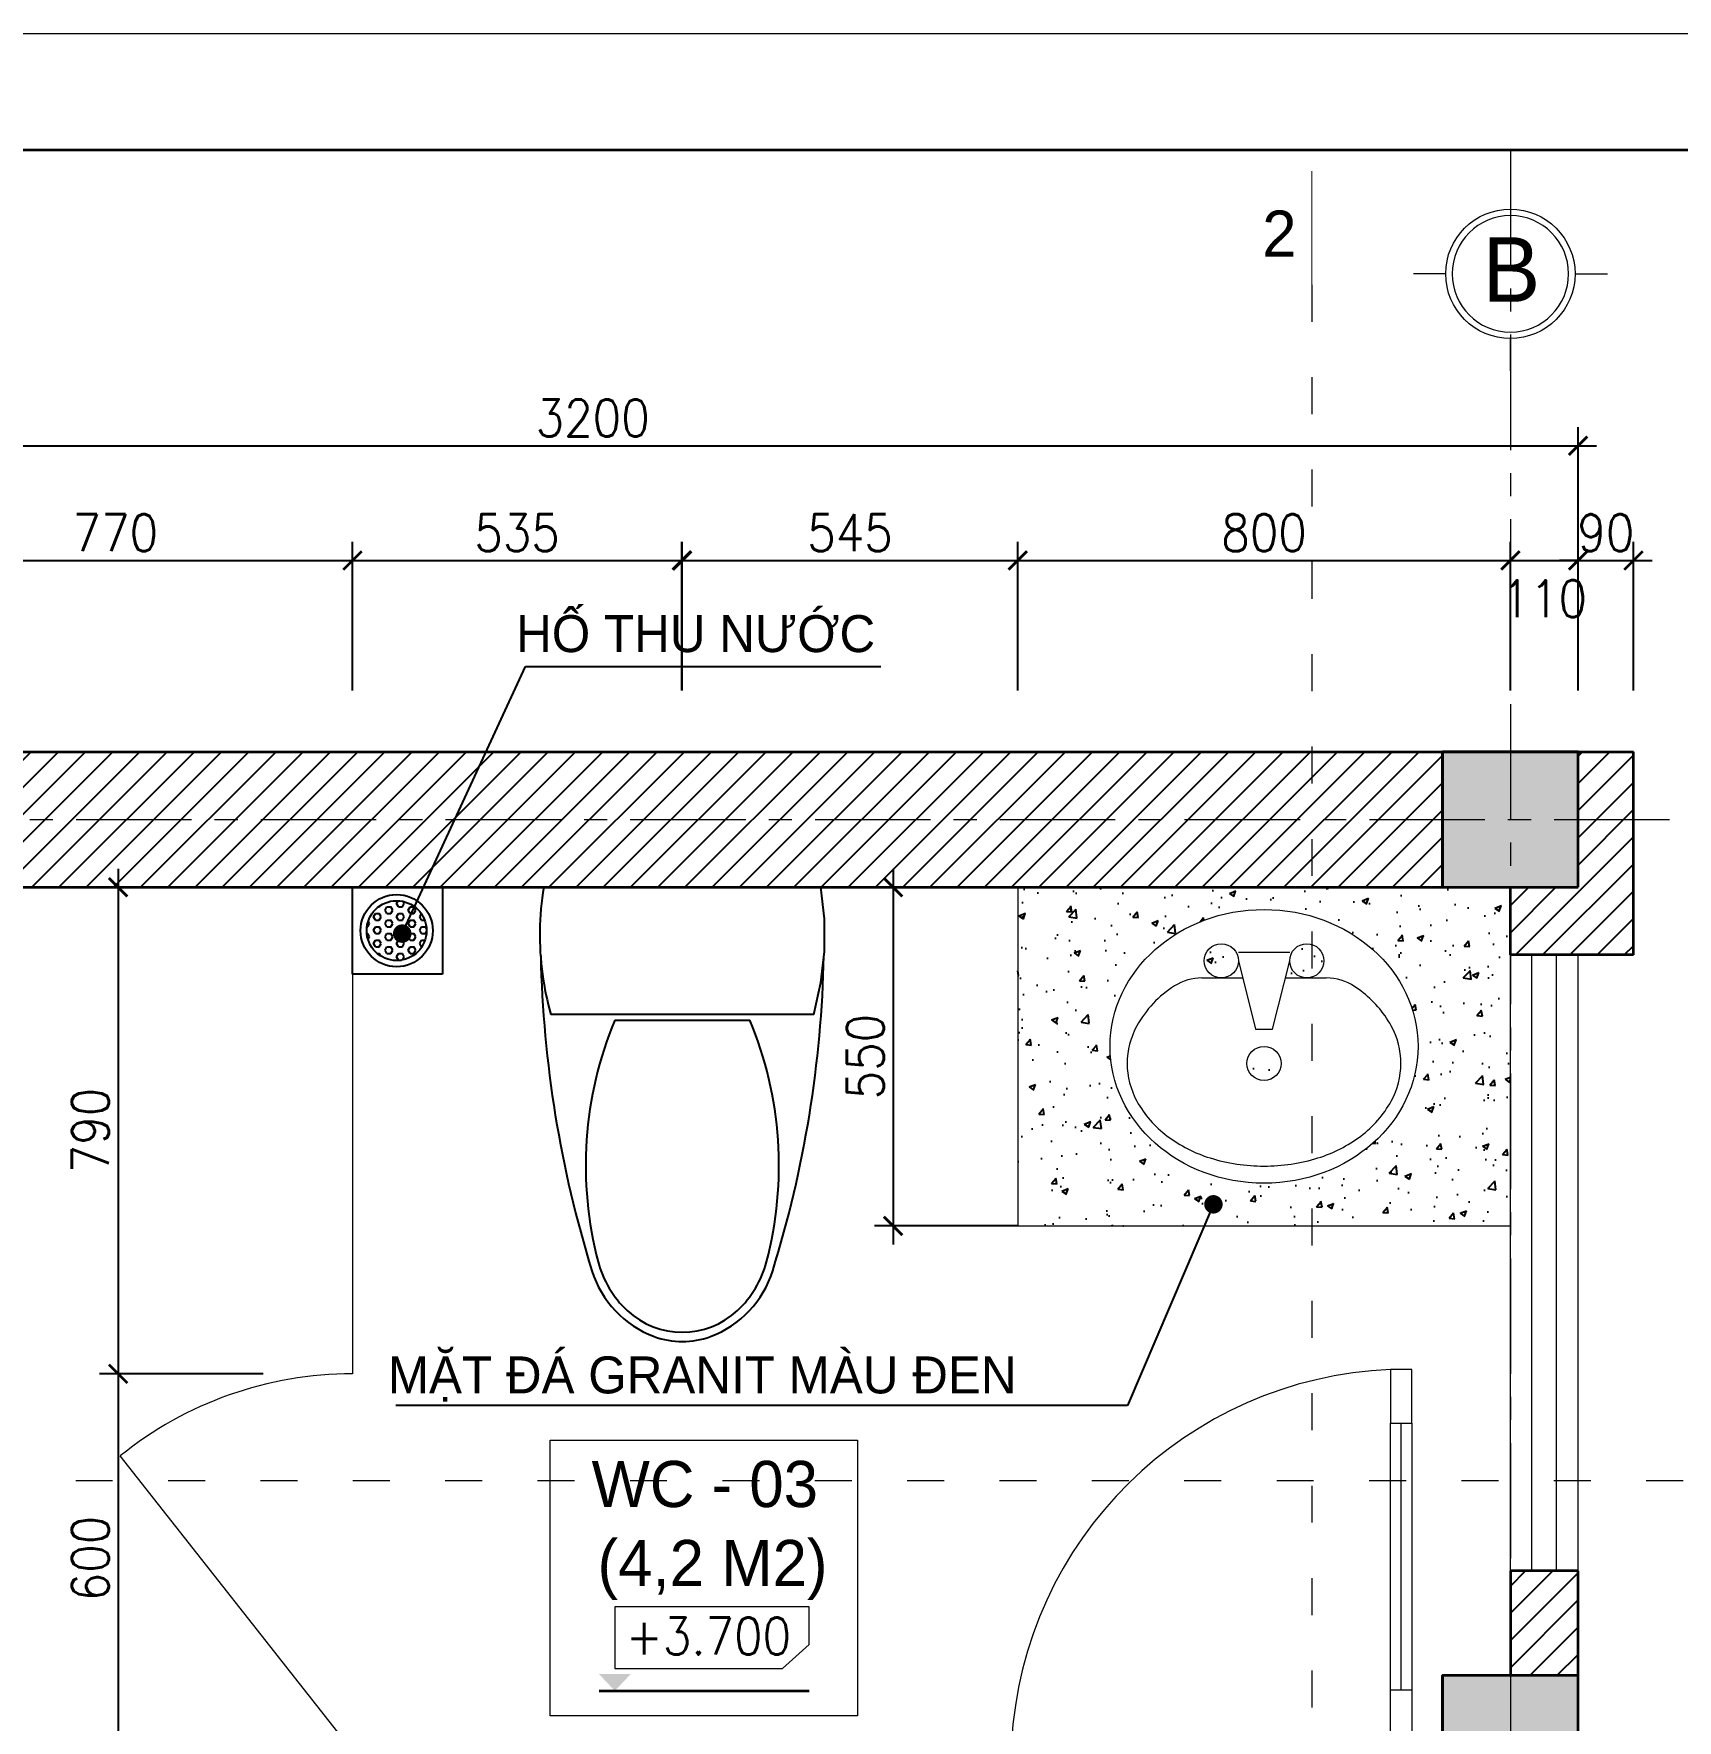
# Model space of a CAD drawing. Header units: millimetres. Extents: x -529782 to -142003, y -492574 to -273331.
# Drawn here: x -244097 to -241429, y -447062 to -444323 of the extents above; entities that cross this region are included whole.
import ezdxf
from ezdxf.enums import TextEntityAlignment as Align

# ---------------------------------------------------------------- set-up
doc = ezdxf.new("R2010")
doc.units = ezdxf.units.MM
doc.header["$LTSCALE"] = 500
doc.header["$MEASUREMENT"] = 0
doc.header["$PDMODE"] = 3
doc.linetypes.add('ACAD_ISO03W100', pattern=[30, 12, -18])
doc.linetypes.add('CENTER', pattern=[2, 1.25, -0.25, 0.25, -0.25])
doc.layers.get('0').update_dxf_attribs({"linetype": 'CONTINUOUS', "lineweight": 13})
doc.layers.get('Defpoints').update_dxf_attribs({"color": 255, "linetype": 'CONTINUOUS', "lineweight": 13})
for name, color, linetype, lineweight in [('1.cat 30', 30, 'CONTINUOUS', 35), ('1.cot', 2, 'CONTINUOUS', 35), ('2.thay 145', 145, 'CONTINUOUS', 18), ('3.manh 08', 8, 'CONTINUOUS', 9), ('5.noi that 15', 15, 'CONTINUOUS', 9), ('7.tim 67', 67, 'CENTER', 9), ('9.text \xad white', 7, 'CONTINUOUS', 15), ('CA.dim 08', 251, 'CONTINUOUS', 13), ('CA.thay 145', 145, 'CONTINUOUS', 18), ('noithat', 15, 'CONTINUOUS', 9)]:
    doc.layers.add(name, color=color, linetype=linetype, lineweight=lineweight)
for name, color, linetype in [('Furniture', 155, 'CONTINUOUS'), ('HACH', 250, 'CONTINUOUS'), ('Interior', 15, 'CONTINUOUS')]:
    doc.layers.add(name, color=color, linetype=linetype)
doc.styles.add('CA.JSC1', font='')
doc.styles.get("Standard").update_dxf_attribs({"font": 'txt.shx', "width": 0.9})
doc.styles.add('VnAvantH', font='')
doc.styles.get('CA.JSC1').set_extended_font_data('.VnAvantH')
doc.styles.get('VnAvantH').set_extended_font_data('.VnAvantH')
doc.dimstyles.new('CA 30', dxfattribs={"dimscale": 0, "dimtxt": 60, "dimasz": 30, "dimexe": 30, "dimexo": 0, "dimgap": 15, "dimtad": 1, "dimdec": 0, "dimzin": 0, "dimdsep": 46, "dimtxsty": 'Standard', "dimblk": 'ARCHTICK', "dimcen": 0.09, "dimdle": 30, "dimclrd": 256, "dimclre": 256, "dimclrt": 7, "dimadec": 0, "dimazin": 0, "dimtfac": 1, "dimtdec": 0, "dimtix": 1, "dimtmove": 2, "dimatfit": 3, "dimldrblk": 'DOT', "dimfxl": 1, "dimtolj": 1, "dimtzin": 0, "dimarcsym": 0})
pattern_1 = [(45, (-73966.3286191558, -65519.82577009278), (-22.09708691207961, 22.09708691207961), [])]

# ---------------------------------------------------------------- blocks, each defined once
blk = doc.blocks.new('A$C748E2B85')
at = {"layer": 'Interior', "linetype": 'Continuous'}
for p, q in [((454.9078383371234, 729.4450964294374), (4.907838337123394, 729.4450964294374)), ((443.4428701847792, 523.0756696760654), (16.37280648946762, 523.0756696760654)), ((120.2002038061619, 513.6350480206311), (339.6154957935214, 513.6350480206311))]:
    blk.add_line(p, q, dxfattribs=at)
at = {"layer": 'Interior'}
for p, q in [((460.623056165874, 678.309802159667), (454.9078383371234, 729.4450964294374)), ((460.623056165874, 625.2653613947332), (460.623056165874, 678.309802159667)), ((455.0607122182846, 574.9670556634665), (460.623056165874, 625.2653613947332)), ((443.4428701847792, 523.0756696760654), (455.0607122182846, 574.9670556634665))]:
    blk.add_line(p, q, dxfattribs=at)
at = {"layer": 'Interior', "linetype": 'Continuous'}
for start, end in [(170.5376780025137, 187.7399460608841), (187.7399460608841, 195.8219819027273)]:
    blk.add_arc((470.6721695438027, 651.8177002482116), 472.1889783439482, start, end, dxfattribs=at)
at = {"layer": 'Interior'}
for centre, radius, start, end in [((1857.315027289093, 657.5956825204194), 1857.737852278393, 181.2223681000156, 197.2477400344126), ((-1397.499350614846, 657.5956825204194), 1857.737852278393, 342.7522599655873, 358.7776318999843), ((686.6743587851524, 277.5299879200757), 613.7088623028949, 157.3737438994382, 194.7785650620011), ((-226.8586591854692, 277.5299879200757), 613.7088623028949, 345.2214349379988, 22.62625610056185), ((253.6172482296824, 163.284667480737), 165.8356054027062, 194.7785650620011, 226.85426446044), ((206.1984513700008, 163.284667480737), 165.8356054027062, 313.14573553956, 345.2214349379988), ((242.327092282474, 156.1984405256808), 166.7070351506958, 197.2477400344126, 249.5476091976655), ((217.4885843843222, 156.1984405256808), 166.7070351506958, 290.4523908023345, 342.7522599655873), ((229.9078498035669, 137.9887551479042), 131.1654632825287, 226.85426446044, 313.14573553956), ((229.9078383371234, 122.8973074816167), 131.1654632825287, 249.5476091976655, 290.4523908023345)]:
    blk.add_arc(centre, radius, start, end, dxfattribs=at)
blk = doc.blocks.new('A$C2BDB356E')
at = {"layer": 'noithat', "color": 135, "linetype": 'Continuous'}
for p, q in [((0.0007344302721321583, 599.9999563574092), (0.0007344302721321583, 699.9999563574092)), ((0.0007344302721321583, 699.9999563574092), (40.00073443027213, 699.9999563574092)), ((40.00073443027213, 699.9999563574092), (40.00073443027213, 599.9999563574092)), ((40.00073443027213, 599.9999563574092), (0.0007344302721321583, 599.9999563574092)), ((0.0007344302721321583, 99.99995635740925), (0.0007344302721321583, -4.364259075373411e-05)), ((40.00073443027213, 99.99995635740925), (0.0007344302721321583, 99.99995635740925)), ((40.00073443027213, -4.364259075373411e-05), (40.00073443027213, 99.99995635740925)), ((0.0007344302721321583, -4.364259075373411e-05), (40.00073443027213, -4.364259075373411e-05))]:
    blk.add_line(p, q, dxfattribs=at)
at = {"layer": 'noithat', "color": 8, "linetype": 'Continuous'}
for p, q in [((0.0007344302721321583, 99.99995635740925), (0.0007344302721321583, 599.9999563574092)), ((20.00073443027213, 599.9999563574092), (20.00073443027213, 99.99995635740925)), ((40.00073443027213, 599.9999563574092), (40.00073443027213, 99.99995635740925))]:
    blk.add_line(p, q, dxfattribs=at)
at = {"layer": 'noithat', "color": 1, "linetype": 'Continuous'}
blk.add_arc((10.18820847296689, 740.3098040898665), 740.9098847954065, 272.306074052381, 356.8812333185894, dxfattribs=at)
blk = doc.blocks.new('A$C4F894D79')
at = {"layer": 'noithat'}
for p, q in [((242.2402637004852, 435.7401064969599), (339.1364504694939, 435.7401064969599)), ((242.2402637004852, 419.5907420367002), (274.5389926210046, 290.3958263471723)), ((306.8377215415239, 290.3958263471723), (339.1364504694939, 419.5907420367002)), ((173.4940664246678, 387.2920131161809), (250.3149459287524, 387.2920131161809)), ((331.0617682337761, 387.2920131161809), (408.1046692058444, 387.2920131161809)), ((274.5389926210046, 290.3958263471723), (306.8377215415239, 290.3958263471723))]:
    blk.add_line(p, q, dxfattribs=at)
for centre in [(209.9415347799659, 419.5907420367002), (371.4351793900132, 419.5907420367002), (290.6883570849895, 225.7983685024083)]:
    blk.add_circle(centre, 32.29872892255662, dxfattribs=at)
for centre, radius, start, end in [((173.4940664246678, 290.3958263471723), 96.89618676766986, 90, 122.2598079683541), ((408.1046692058444, 290.3958263471723), 96.89618676766986, 56.09549007639636, 90), ((232.9384881556034, 196.217803709209), 208.265595459182, 122.2598079683541, 151.0887989992334), ((313.5024673640728, 149.6368352472782), 266.4918060370317, 53.13010218340126, 56.09549007639636), ((348.4382260069251, 196.217803709209), 208.265595459182, 28.91120100076662, 53.13010218340126), ((179.3781519606709, 225.7983685024083), 147.0796262590559, 151.0887989992334, 180), ((401.9985622018576, 225.7983685024083), 147.0796262590559, 0, 28.91120100076662), ((179.3781519606709, 225.7983685024083), 147.0796262590559, 180, 208.9112010007666), ((401.9985622018576, 225.7983685024083), 147.0796262590559, 331.0887989992334, 0), ((232.9384881556034, 255.3789332956076), 208.265595459182, 208.9112010007666, 233.1301021834012), ((348.4382260069251, 255.3789332956076), 208.265595459182, 306.8698978165987, 331.0887989992334), ((267.8742468059063, 301.9599017575383), 266.4918060370317, 233.1301021834012, 252.742060996397), ((313.5024673640728, 301.9599017575383), 266.4918060370317, 287.257939003603, 306.8698978165987), ((290.6883570849895, 375.3974571116269), 343.3914621439997, 252.742060996397, 270), ((290.6883570849895, 375.3974571116269), 343.3914621439997, 270, 287.257939003603)]:
    blk.add_arc(centre, radius, start, end, dxfattribs=at)
blk.add_ellipse((290.6883570849895, 258.0971533693373), major_axis=(-290.6885603030169, 5.339685868958306e-14), ratio=0.888888696429528, dxfattribs=at)
blk = doc.blocks.new('A$C6AE226AE')
at = {"layer": 'Furniture'}
for p, q in [((1.615978544577956e-05, 140.9872102633672), (145.975153458261, 140.9872102633672)), ((1.615978544577956e-05, -1.302789314649999e-06), (1.615978544577956e-05, 140.9872102633672)), ((145.975153458261, 140.9872102633672), (145.975153458261, -1.302789314649999e-06)), ((43.42075851532718, 109.1411847465019), (44.36195536423838, 110.7713855087413)), ((71.5457585199947, 114.5538435174608), (74.15947862416215, 119.0809395346432)), ((74.67076114754309, 109.1411846899073), (71.54576114754309, 114.55384346356)), ((80.92075852232665, 109.1411847424611), (84.04575852232665, 114.5538435161138)), ((84.04576114987867, 114.5538434649079), (82.04330597353692, 118.0221975702098)), ((27.79576113587609, 82.07789081490637), (25.53731545888877, 85.98963347357949)), ((34.04575851532718, 92.90320842554365), (37.17075851532718, 98.31586719919642)), ((37.17076113821167, 87.49054958990791), (34.04576113821167, 92.90320836356068)), ((37.17075988043507, 98.31586943968796), (43.42075988043507, 98.31586943968796)), ((37.17075988043507, 87.4905518896885), (43.42075988043507, 87.4905518896885)), ((42.09876542781421, 109.1411869896874), (43.42075988043507, 109.1411869896874)), ((46.54576114054362, 92.90320836490855), (43.42076114054362, 98.31586713856132)), ((43.42075851765912, 87.49054965054484), (46.54575851765912, 92.9032084241976)), ((52.79575851765912, 103.7285259715031), (55.92075851765912, 109.1411847451559)), ((55.9207611428792, 98.31586713990873), (52.7957611428792, 103.7285259135615)), ((52.79575851999471, 82.0778908755442), (55.92075851999471, 87.49054964919696)), ((55.92075988043507, 109.1411869896874), (62.17075988043507, 109.1411869896874)), ((55.92075988043507, 98.31586943968796), (62.17075988043507, 98.31586943968796)), ((55.92075988043507, 87.4905518896885), (62.17075988043507, 87.4905518896885)), ((65.29576114521115, 103.7285259149076), (62.17076114521115, 109.1411846885603)), ((62.17075851999471, 98.3158671965025), (65.2957585199947, 103.7285259701553)), ((65.2957611428792, 82.07789081895044), (62.1707611428792, 87.4905495926032)), ((71.54575852232665, 92.90320842150277), (74.67075852232665, 98.31586719515553)), ((74.67076114521115, 87.49054959394925), (71.54576114521115, 92.90320836760202)), ((74.67075988043507, 109.1411869896874), (80.92075988043507, 109.1411869896874)), ((74.67075988043507, 98.31586943968796), (80.92075988043507, 98.31586943968796)), ((74.67075988043507, 87.4905518896885), (80.92075988043507, 87.4905518896885)), ((84.04576114754309, 92.90320836894898), (80.92076114754309, 98.31586714260175)), ((80.9207585246586, 87.49054964650259), (84.0457585246586, 92.90320842015535)), ((90.2957585246586, 103.7285259674609), (93.4207585246586, 109.1411847411136)), ((93.42076114987867, 98.31586714394962), (90.29576114987867, 103.7285259176024)), ((90.29575852699782, 82.0778908715024), (93.42075852699782, 87.49054964515517)), ((93.42075988043507, 109.1411869896874), (99.67075988043507, 109.1411869896874)), ((93.42075988043507, 98.31586943968796), (99.67075988043507, 98.31586943968796)), ((93.42075988043507, 87.4905518896885), (99.67075988043507, 87.4905518896885)), ((102.7957611522106, 103.7285259189498), (99.67076115221062, 109.1411846926026)), ((99.67075852699782, 98.3158671924607), (102.7957585269978, 103.7285259661135)), ((102.7957611498787, 82.07789082299132), (99.67076114987867, 87.49054959664409)), ((109.0457585293261, 92.90320841746188), (111.8901073950983, 97.82976516742883)), ((112.1707611522106, 87.4905495979915), (109.0457611522106, 92.90320837164427)), ((112.1707598804351, 87.4905518896885), (117.2287820203601, 87.4905518896885)), ((23.23027777109382, 65.83991678968778), (24.67075988043507, 65.83991678968778)), ((23.3981182137577, 76.66523433968723), (24.67075988043507, 76.66523433968723)), ((24.67075851532718, 76.66523210458536), (27.79575851532718, 82.07789087823812)), ((27.79576113354415, 60.42725571894925), (24.67076113354415, 65.83991449260202)), ((25.22604842218789, 55.97638733620079), (27.79575851765912, 60.42725578228101)), ((34.04575851765912, 71.25257332958654), (37.17075851765912, 76.6652321032393)), ((37.17076113587609, 65.83991449394807), (34.04576113587609, 71.25257326760084)), ((34.04575851999471, 49.60193823362761), (37.17075851999471, 55.01459700728037)), ((37.17075988043507, 76.66523433968723), (43.42075988043507, 76.66523433968723)), ((37.17075988043507, 65.83991678968778), (43.42075988043507, 65.83991678968778)), ((37.17075988043507, 55.01459923968832), (43.42075988043507, 55.01459923968832)), ((46.54576113821167, 71.25257326894962), (43.42076113821167, 76.66523204260238)), ((43.42075851999471, 65.8399145545859), (46.54575851999471, 71.25257332823867)), ((46.54576113587609, 49.60193817298978), (43.42076113587609, 55.01459694664254)), ((55.92076114054362, 76.66523204395025), (52.79576114054362, 82.07789081760302)), ((52.79575852232665, 60.42725577958618), (55.92075852232665, 65.83991455323894)), ((55.92076113821167, 55.01459694799132), (52.79576113821167, 60.42725572164409)), ((55.92075988043507, 76.66523433968723), (62.17075988043507, 76.66523433968723)), ((55.92075988043507, 65.83991678968778), (62.17075988043507, 65.83991678968778)), ((55.92075988043507, 55.01459923968832), (62.17075988043507, 55.01459923968832)), ((62.17075852232665, 76.66523210054447), (65.29575852232665, 82.07789087419724)), ((65.29576114054362, 60.42725572299196), (62.17076114054362, 65.83991449664472)), ((62.17075852465859, 55.01459700458599), (65.2957585246586, 60.42725577823876)), ((71.5457585246586, 71.25257332554429), (74.6707585246586, 76.66523209919706)), ((74.6707611428792, 65.83991449799214), (71.5457611428792, 71.2525732716449)), ((71.54575852699782, 49.60193822958581), (74.67075852699782, 55.01459700323858)), ((74.67075988043507, 76.66523433968723), (80.92075988043507, 76.66523433968723)), ((74.67075988043507, 65.83991678968778), (80.92075988043507, 65.83991678968778)), ((74.67075988043507, 55.01459923968832), (80.92075988043507, 55.01459923968832)), ((84.04576114521115, 71.25257327299096), (80.92076114521115, 76.66523204664372)), ((80.92075852699782, 65.83991455054411), (84.04575852699782, 71.25257332419687)), ((84.0457611428792, 49.60193817703384), (80.9207611428792, 55.01459695068661)), ((93.42076114754309, 76.66523204799068), (90.29576114754309, 82.07789082164345)), ((90.29575852932612, 60.42725577554529), (93.42075852932612, 65.83991454919806)), ((93.42076114521115, 55.01459695203266), (90.29576114521115, 60.42725572568543)), ((93.42075988043507, 76.66523433968723), (99.67075988043507, 76.66523433968723)), ((93.42075988043507, 65.83991678968778), (99.67075988043507, 65.83991678968778)), ((93.42075988043507, 55.01459923968832), (99.67075988043507, 55.01459923968832)), ((99.67075852932612, 76.66523209650359), (102.7957585293261, 82.07789087015635)), ((102.7957611475431, 60.42725572703239), (99.67076114754309, 65.83991450068515)), ((99.6707585316617, 55.0145970005442), (102.7957585316617, 60.42725577419696)), ((109.0457585316617, 71.2525733215025), (112.1707585316617, 76.66523209515526)), ((112.1707611498787, 65.83991450203303), (109.0457611498787, 71.25257327568579)), ((109.0457585339936, 49.60193822554447), (112.1707585339936, 55.01459699919724)), ((112.1707598804351, 76.66523433968723), (118.4207598804351, 76.66523433968723)), ((112.1707598804351, 65.83991678968778), (118.4207598804351, 65.83991678968778)), ((112.1707598804351, 55.01459923968832), (117.7596429592559, 55.01459923968832)), ((120.1930389306581, 73.59555689329136), (118.4207611522106, 76.66523205068597)), ((118.4207585339936, 65.83991454650277), (120.2694843120116, 69.04200152329076)), ((37.17076113354415, 44.18927939799096), (34.04576113354415, 49.60193817164372)), ((37.17075988043507, 44.18928168968887), (43.42075988043507, 44.18928168968887)), ((40.23575319396332, 33.3639641396876), (43.42075988043507, 33.3639641396876)), ((43.42075852232665, 44.18927945862788), (46.54575852232665, 49.60193823228065)), ((45.75098978014285, 29.32788744152094), (43.42076113354415, 33.36396185068543)), ((52.79575852465859, 38.7766206836277), (55.92075852465859, 44.18927945728046)), ((55.92076113587609, 33.36396185203148), (52.79576113587609, 38.77662062568425)), ((55.92075988043507, 44.18928168968887), (62.17075988043507, 44.18928168968887)), ((55.92075988043507, 33.3639641396876), (62.17075988043507, 33.3639641396876)), ((65.29576113821167, 38.77662062703303), (62.17076113821167, 44.18927940068579)), ((62.17075852699782, 33.36396190862752), (65.29575852699782, 38.77662068228028)), ((74.67076114054362, 44.18927940203366), (71.54576114054362, 49.60193817568643)), ((71.54575852932612, 27.9513031336287), (74.67075852932612, 33.36396190728146)), ((74.67076113821167, 22.53864430607473), (71.54576113821167, 27.9513030797275)), ((74.67075988043507, 44.18928168968887), (80.92075988043507, 44.18928168968887)), ((74.67075988043507, 33.3639641396876), (80.92075988043507, 33.3639641396876)), ((80.92075852932612, 44.18927945458699), (84.04575852932612, 49.60193822823976)), ((84.04576114054362, 27.95130308107537), (80.92076114054362, 33.36396185472813)), ((81.05990575484611, 22.77965441891502), (84.0457585316617, 27.95130313228037)), ((90.2957585316617, 38.7766206795859), (93.4207585316617, 44.18927945323867)), ((93.4207611428792, 33.36396185607555), (90.2957611428792, 38.77662062972831)), ((93.42075988043507, 44.18928168968887), (99.67075988043507, 44.18928168968887)), ((93.42075988043507, 33.3639641396876), (99.67075988043507, 33.3639641396876)), ((102.7957611452111, 38.77662063107437), (99.67076114521115, 44.18927940472713)), ((99.67075853399365, 33.36396190458618), (102.7957585339936, 38.77662067823894)), ((112.1707611475431, 44.18927940607409), (109.0457611475431, 49.60193817972686)), ((112.1707598804351, 44.18928168968887), (112.5594892210393, 44.18928168968887)), ((74.67075988043507, 22.53864658968814), (79.74245503910424, 22.53864658968814)), ((145.975153458261, -1.302789314649999e-06), (1.615978544577956e-05, -1.302789314649999e-06))]:
    blk.add_line(p, q, dxfattribs=at)
for radius in [58.63567904508899, 48.64260077431322]:
    blk.add_circle((71.64883454011579, 70.5031742878491), radius, dxfattribs=at)
blk = doc.blocks.new('khung co loan')
at = {"layer": '1.cat 30'}
blk.add_lwpolyline([(1158.281703106128, -14553.47590842255), (1158.281703106128, -303.4759079545038), (20658.28170374641, -303.4759079545038), (20658.28170374641, -14553.47590842255)], close=True, dxfattribs=at)
at = {"layer": '3.manh 08'}
blk.add_lwpolyline([(0, -14850.00000048772), (21000.00000000023, -14850.00000048772), (21000.00000000023, -4.877219907939434e-07), (0, -4.877219907939434e-07)], close=True, dxfattribs=at)
blk = doc.blocks.new('A$C41BA5761')
at = {"layer": '2.thay 145'}
blk.add_lwpolyline([(839.9994073519047, 524.9998310285737, -3898660.642287513), (839.9994073521084, 525.0001542164828, 1.154242490888426e-06), (839.9994073524431, 524.9999926225864, 1.154242490888426e-06)], format="xyb", dxfattribs=at)
at = {"layer": '3.manh 08'}
for p, q in [((524.9994049160159, 1050.000159478077), (524.9994049160159, 875.0001713204256)), ((174.9994048396911, 525.0001523148676), (-0.000583361616008915, 525.0001523148676)), ((874.9994049923262, 525.0001523148676), (1049.999393193633, 525.0001523148676)), ((524.9994049160159, 0.0001831847475841641), (524.9994049160159, 175.000171342399))]:
    blk.add_line(p, q, dxfattribs=at)
blk.add_arc((524.9994049160159, 525.0001713313977), 349.9999999890093, 359.9999968883953, 359.9999381014106, dxfattribs=at)
blk = doc.blocks.new('ki hieu cost')
at = {"layer": '1.cat 30'}
blk.add_line((-119312.6479903211, -196389.5266377838), (-118175.9534743076, -196389.5266377837), dxfattribs=at)
at = {"layer": '3.manh 08'}
blk.add_lwpolyline([(-119227.225577535, -195933.8747298737), (-119227.225577535, -196268.1983629046), (-118320.4604987512, -196268.1983629046), (-118175.9534743076, -196138.8011558482), (-118175.9534743076, -195933.8747298737)], close=True, dxfattribs=at)
blk.add_solid([(-119312.6479903211, -196299.0221607631), (-119141.803164749, -196299.0221607631), (-119227.225577535, -196389.5266377839)], dxfattribs=at)
blk = doc.blocks.new('_ArchTick')
at = {"color": 1, "linetype": 'ByBlock', "const_width": 0.150000081}
blk.add_lwpolyline([(-0.5000002699998731, -0.5000002699998731), (0.5000002699998731, 0.5000002699998731)], dxfattribs=at)
blk = doc.blocks.new('*D681')
at = {"layer": 'CA.dim 08', "lineweight": -2, "transparency": 16777216}
for p, q in [((-244349.7731359588, -445389.4751542008), (-244349.7731359588, -445148.4578461078)), ((-243579.7731359588, -445389.4751542008), (-243579.7731359588, -445148.4578461078)), ((-244379.7731359588, -445178.4578461078), (-243549.7731359588, -445178.4578461078))]:
    blk.add_line(p, q, dxfattribs=at)
at = {"layer": 'Defpoints', "color": 0, "transparency": 16777216}
for p in [(-243579.7731359588, -445178.4578461078), (-244349.7731359588, -445389.4751542008), (-243579.7731359588, -445389.4751542008)]:
    blk.add_point(p, dxfattribs=at)
at = {"layer": 'CA.dim 08', "lineweight": -2, "transparency": 16777216, "xscale": 30, "yscale": 30, "zscale": 30, "rotation": 180}
blk.add_blockref('_ArchTick', (-244349.7731359588, -445178.4578461078), dxfattribs=at)
at = {"layer": 'CA.dim 08', "lineweight": -2, "transparency": 16777216, "xscale": 30, "yscale": 30, "zscale": 30}
blk.add_blockref('_ArchTick', (-243579.7731359588, -445178.4578461078), dxfattribs=at)
at = {"layer": 'CA.dim 08', "color": 7, "transparency": 16777216, "insert": (-243964.7731359588, -445133.4578461078), "char_height": 60, "attachment_point": 5}
blk.add_mtext('\\A1;770', dxfattribs=at)
blk = doc.blocks.new('_DOT')
at = {"color": 1, "linetype": 'ByBlock'}
blk.add_line((-0.5, 0), (-1, 0), dxfattribs=at)
at = {"color": 1, "linetype": 'ByBlock', "const_width": 0.5}
blk.add_lwpolyline([(-0.25, 0, 1), (0.25, 0, 1)], format="xyb", close=True, dxfattribs=at)
blk = doc.blocks.new('*D682')
at = {"layer": 'CA.dim 08', "lineweight": -2, "transparency": 16777216}
for p, q in [((-243579.7731359588, -445389.4751542008), (-243579.7731359588, -445148.4578461078)), ((-243045.2731359587, -445389.4751542008), (-243045.2731359587, -445148.4578461078)), ((-243609.7731359588, -445178.4578461078), (-243015.2731359587, -445178.4578461078))]:
    blk.add_line(p, q, dxfattribs=at)
at = {"layer": 'Defpoints', "color": 0, "transparency": 16777216}
for p in [(-243045.2731359587, -445178.4578461078), (-243579.7731359588, -445389.4751542008), (-243045.2731359587, -445389.4751542008)]:
    blk.add_point(p, dxfattribs=at)
at = {"layer": 'CA.dim 08', "lineweight": -2, "transparency": 16777216, "xscale": 30, "yscale": 30, "zscale": 30, "rotation": 180}
blk.add_blockref('_ArchTick', (-243579.7731359588, -445178.4578461078), dxfattribs=at)
at = {"layer": 'CA.dim 08', "lineweight": -2, "transparency": 16777216, "xscale": 30, "yscale": 30, "zscale": 30}
blk.add_blockref('_ArchTick', (-243045.2731359587, -445178.4578461078), dxfattribs=at)
at = {"layer": 'CA.dim 08', "color": 7, "transparency": 16777216, "insert": (-243312.5231359588, -445133.4578461078), "char_height": 60, "attachment_point": 5}
blk.add_mtext('\\A1;535', dxfattribs=at)
blk = doc.blocks.new('*D683')
at = {"layer": 'CA.dim 08', "lineweight": -2, "transparency": 16777216}
for p, q in [((-243044.2731359587, -445389.4751542008), (-243044.2731359587, -445148.4578461078)), ((-242499.7731359588, -445389.4751542008), (-242499.7731359588, -445148.4578461078)), ((-243074.2731359587, -445178.4578461078), (-242469.7731359588, -445178.4578461078))]:
    blk.add_line(p, q, dxfattribs=at)
at = {"layer": 'Defpoints', "color": 0, "transparency": 16777216}
for p in [(-242499.7731359588, -445178.4578461078), (-243044.2731359587, -445389.4751542008), (-242499.7731359588, -445389.4751542008)]:
    blk.add_point(p, dxfattribs=at)
at = {"layer": 'CA.dim 08', "lineweight": -2, "transparency": 16777216, "xscale": 30, "yscale": 30, "zscale": 30, "rotation": 180}
blk.add_blockref('_ArchTick', (-243044.2731359587, -445178.4578461078), dxfattribs=at)
at = {"layer": 'CA.dim 08', "lineweight": -2, "transparency": 16777216, "xscale": 30, "yscale": 30, "zscale": 30}
blk.add_blockref('_ArchTick', (-242499.7731359588, -445178.4578461078), dxfattribs=at)
at = {"layer": 'CA.dim 08', "color": 7, "transparency": 16777216, "insert": (-242772.0231359587, -445133.4578461078), "char_height": 60, "attachment_point": 5}
blk.add_mtext('\\A1;545', dxfattribs=at)
blk = doc.blocks.new('*D684')
at = {"layer": 'CA.dim 08', "lineweight": -2, "transparency": 16777216}
for p, q in [((-242499.7731359588, -445389.4751542008), (-242499.7731359588, -445148.4578461078)), ((-241699.7731359588, -445389.4751542008), (-241699.7731359588, -445148.4578461078)), ((-242529.7731359588, -445178.4578461078), (-241669.7731359588, -445178.4578461078))]:
    blk.add_line(p, q, dxfattribs=at)
at = {"layer": 'Defpoints', "color": 0, "transparency": 16777216}
for p in [(-241699.7731359588, -445178.4578461078), (-242499.7731359588, -445389.4751542008), (-241699.7731359588, -445389.4751542008)]:
    blk.add_point(p, dxfattribs=at)
at = {"layer": 'CA.dim 08', "lineweight": -2, "transparency": 16777216, "xscale": 30, "yscale": 30, "zscale": 30, "rotation": 180}
blk.add_blockref('_ArchTick', (-242499.7731359588, -445178.4578461078), dxfattribs=at)
at = {"layer": 'CA.dim 08', "lineweight": -2, "transparency": 16777216, "xscale": 30, "yscale": 30, "zscale": 30}
blk.add_blockref('_ArchTick', (-241699.7731359588, -445178.4578461078), dxfattribs=at)
at = {"layer": 'CA.dim 08', "color": 7, "transparency": 16777216, "insert": (-242099.7731359588, -445133.4578461078), "char_height": 60, "attachment_point": 5}
blk.add_mtext('\\A1;800', dxfattribs=at)
blk = doc.blocks.new('*D685')
at = {"layer": 'CA.dim 08', "lineweight": -2, "transparency": 16777216}
for p, q in [((-241699.7731359588, -445389.4751542008), (-241699.7731359588, -445148.4578461078)), ((-241589.7731359588, -445389.4751542008), (-241589.7731359588, -445148.4578461078)), ((-241729.7731359588, -445178.4578461078), (-241559.7731359588, -445178.4578461078))]:
    blk.add_line(p, q, dxfattribs=at)
at = {"layer": 'Defpoints', "color": 0, "transparency": 16777216}
for p in [(-241589.7731359588, -445178.4578461078), (-241699.7731359588, -445389.4751542008), (-241589.7731359588, -445389.4751542008)]:
    blk.add_point(p, dxfattribs=at)
at = {"layer": 'CA.dim 08', "lineweight": -2, "transparency": 16777216, "xscale": 30, "yscale": 30, "zscale": 30, "rotation": 180}
blk.add_blockref('_ArchTick', (-241699.7731359588, -445178.4578461078), dxfattribs=at)
at = {"layer": 'CA.dim 08', "lineweight": -2, "transparency": 16777216, "xscale": 30, "yscale": 30, "zscale": 30}
blk.add_blockref('_ArchTick', (-241589.7731359588, -445178.4578461078), dxfattribs=at)
at = {"layer": 'CA.dim 08', "color": 7, "transparency": 16777216, "insert": (-241644.7731359588, -445240.4843380139), "char_height": 60, "attachment_point": 5}
blk.add_mtext('\\A1;110', dxfattribs=at)
blk = doc.blocks.new('*D686')
at = {"layer": 'CA.dim 08', "lineweight": -2, "transparency": 16777216}
for p, q in [((-241589.7731359588, -445389.4751542008), (-241589.7731359588, -445148.4578461078)), ((-241499.7731359588, -445389.4751542008), (-241499.7731359588, -445148.4578461078)), ((-241589.7731359588, -445178.4578461078), (-241619.7731359588, -445178.4578461078)), ((-241589.7731359588, -445178.4578461078), (-241499.7731359588, -445178.4578461078)), ((-241499.7731359588, -445178.4578461078), (-241469.7731359588, -445178.4578461078))]:
    blk.add_line(p, q, dxfattribs=at)
at = {"layer": 'Defpoints', "color": 0, "transparency": 16777216}
for p in [(-241499.7731359588, -445178.4578461078), (-241589.7731359588, -445389.4751542008), (-241499.7731359588, -445389.4751542008)]:
    blk.add_point(p, dxfattribs=at)
at = {"layer": 'CA.dim 08', "lineweight": -2, "transparency": 16777216, "xscale": 30, "yscale": 30, "zscale": 30}
blk.add_blockref('_ArchTick', (-241589.7731359588, -445178.4578461078), dxfattribs=at)
at = {"layer": 'CA.dim 08', "lineweight": -2, "transparency": 16777216, "xscale": 30, "yscale": 30, "zscale": 30, "rotation": 180}
blk.add_blockref('_ArchTick', (-241499.7731359588, -445178.4578461078), dxfattribs=at)
at = {"layer": 'CA.dim 08', "color": 7, "transparency": 16777216, "insert": (-241544.7731359588, -445133.4578461078), "char_height": 60, "attachment_point": 5}
blk.add_mtext('\\A1;90', dxfattribs=at)
blk = doc.blocks.new('*D700')
at = {"layer": 'CA.dim 08', "lineweight": -2, "transparency": 16777216}
for p, q in [((-244789.7731359588, -445349.4602494055), (-244789.7731359588, -444962.0654959329)), ((-241589.7731359588, -445349.4602494055), (-241589.7731359588, -444962.0654959329)), ((-244819.7731359588, -444992.0654959329), (-241559.7731359588, -444992.0654959329))]:
    blk.add_line(p, q, dxfattribs=at)
at = {"layer": 'Defpoints', "color": 0, "transparency": 16777216}
for p in [(-241589.7731359588, -444992.0654959329), (-244789.7731359588, -445349.4602494055), (-241589.7731359588, -445349.4602494055)]:
    blk.add_point(p, dxfattribs=at)
at = {"layer": 'CA.dim 08', "lineweight": -2, "transparency": 16777216, "xscale": 30, "yscale": 30, "zscale": 30, "rotation": 180}
blk.add_blockref('_ArchTick', (-244789.7731359588, -444992.0654959329), dxfattribs=at)
at = {"layer": 'CA.dim 08', "lineweight": -2, "transparency": 16777216, "xscale": 30, "yscale": 30, "zscale": 30}
blk.add_blockref('_ArchTick', (-241589.7731359588, -444992.0654959329), dxfattribs=at)
at = {"layer": 'CA.dim 08', "color": 7, "transparency": 16777216, "insert": (-243189.7731359588, -444947.0654959329), "char_height": 60, "attachment_point": 5}
blk.add_mtext('\\A1;3200', dxfattribs=at)
blk = doc.blocks.new('*D705')
at = {"layer": 'CA.dim 08', "lineweight": -2, "transparency": 16777216}
for p, q in [((-242702.1198540973, -445679.0425748246), (-242702.1198540973, -446289.0425748248)), ((-242499.7731359589, -445709.0425748246), (-242732.1198540973, -445709.0425748246)), ((-242499.7731359589, -446259.0425748248), (-242732.1198540973, -446259.0425748248))]:
    blk.add_line(p, q, dxfattribs=at)
at = {"layer": 'Defpoints', "color": 0, "transparency": 16777216}
for p in [(-242499.7731359589, -445709.0425748246), (-242702.1198540973, -446259.0425748248), (-242499.7731359589, -446259.0425748248)]:
    blk.add_point(p, dxfattribs=at)
at = {"layer": 'CA.dim 08', "lineweight": -2, "transparency": 16777216, "xscale": 30, "yscale": 30, "zscale": 30}
for p, rotation in [((-242702.1198540973, -445709.0425748246), 90), ((-242702.1198540973, -446259.0425748248), 270)]:
    blk.add_blockref('_ArchTick', p, dxfattribs=dict(at, rotation=rotation))
at = {"layer": 'CA.dim 08', "color": 7, "transparency": 16777216, "insert": (-242747.1198540974, -445984.0425748245), "char_height": 60, "attachment_point": 5, "rotation": 90}
blk.add_mtext('\\A1;550', dxfattribs=at)
blk = doc.blocks.new('*D706')
at = {"layer": 'CA.dim 08', "lineweight": -2, "transparency": 16777216}
for p, q in [((-243960.3261123573, -445679.0425748248), (-243960.3261123573, -446529.0425748248)), ((-243724.9313748813, -445709.0425748248), (-243990.3261123573, -445709.0425748248)), ((-243724.9313748813, -446499.0425748248), (-243990.3261123573, -446499.0425748248))]:
    blk.add_line(p, q, dxfattribs=at)
at = {"layer": 'Defpoints', "color": 0, "transparency": 16777216}
for p in [(-243724.9313748813, -445709.0425748248), (-243960.3261123573, -446499.0425748248), (-243724.9313748813, -446499.0425748248)]:
    blk.add_point(p, dxfattribs=at)
at = {"layer": 'CA.dim 08', "lineweight": -2, "transparency": 16777216, "xscale": 30, "yscale": 30, "zscale": 30}
for p, rotation in [((-243960.3261123573, -445709.0425748248), 90), ((-243960.3261123573, -446499.0425748248), 270)]:
    blk.add_blockref('_ArchTick', p, dxfattribs=dict(at, rotation=rotation))
at = {"layer": 'CA.dim 08', "color": 7, "transparency": 16777216, "insert": (-244005.3261123573, -446104.0425748246), "char_height": 60, "attachment_point": 5, "rotation": 90}
blk.add_mtext('\\A1;790', dxfattribs=at)
blk = doc.blocks.new('*D707')
at = {"layer": 'CA.dim 08', "lineweight": -2, "transparency": 16777216}
for p, q in [((-243960.3261123573, -446469.0425748248), (-243960.3261123573, -447129.0425748248)), ((-243724.9313748813, -446499.0425748248), (-243990.3261123573, -446499.0425748248)), ((-243724.9313748813, -447099.0425748248), (-243990.3261123573, -447099.0425748248))]:
    blk.add_line(p, q, dxfattribs=at)
at = {"layer": 'Defpoints', "color": 0, "transparency": 16777216}
for p in [(-243724.9313748813, -446499.0425748248), (-243960.3261123573, -447099.0425748248), (-243724.9313748813, -447099.0425748248)]:
    blk.add_point(p, dxfattribs=at)
at = {"layer": 'CA.dim 08', "lineweight": -2, "transparency": 16777216, "xscale": 30, "yscale": 30, "zscale": 30}
for p, rotation in [((-243960.3261123573, -446499.0425748248), 90), ((-243960.3261123573, -447099.0425748248), 270)]:
    blk.add_blockref('_ArchTick', p, dxfattribs=dict(at, rotation=rotation))
at = {"layer": 'CA.dim 08', "color": 7, "transparency": 16777216, "insert": (-244005.3261123573, -446799.0425748246), "char_height": 60, "attachment_point": 5, "rotation": 90}
blk.add_mtext('\\A1;600', dxfattribs=at)

msp = doc.modelspace()

# ---------------------------------------------------------------- hatches: boundary and pattern name
at = {"layer": '1.cot'}
for points in [[(-241809.7731359589, -445489.0425748245), (-241809.7731359589, -445709.0425748245), (-241589.7731359589, -445709.0425748245), (-241589.7731359589, -445489.0425748245)], [(-241809.7731359588, -446989.0425748245), (-241809.7731359588, -447209.0425748245), (-241589.7731359588, -447209.0425748245), (-241589.7731359588, -446989.0425748245)]]:
    msp.add_hatch(color=256, dxfattribs=at).paths.add_polyline_path(points)
at = {"layer": 'HACH'}
h = msp.add_hatch(dxfattribs=at)
h.set_pattern_fill('ANSI31', color=256, scale=250, style=0)
h.set_pattern_definition(pattern_1)
h.paths.add_polyline_path([(-244789.7731359588, -445489.0425748245), (-244789.7731359588, -446989.0425748252), (-244679.7731359588, -446989.0425748253), (-244679.7731359588, -446084.0425748245), (-244349.7731359588, -446084.0425748244), (-244349.7731359588, -445709.0425748245), (-241809.7731359589, -445709.0425748243), (-241809.7731359589, -445489.0425748245)])
h.paths.add_polyline_path([(-244424.7731359588, -445709.0425748245), (-244679.7731359588, -445709.0425748245), (-244679.7731359588, -446009.0425748245), (-244424.7731359588, -446009.0425748245)], flags=17)
h = msp.add_hatch(dxfattribs=at)
h.set_pattern_fill('ANSI31', color=256, scale=250, style=0)
h.set_pattern_definition(pattern_1)
h.paths.add_polyline_path([(-241499.7731359588, -445489.0425748245), (-241589.7731359589, -445489.0425748245), (-241589.7731359589, -445709.0425748245), (-241699.7731359588, -445709.0425748245), (-241699.7731359588, -445819.0425748245), (-241499.7731359588, -445819.0425748245)])
h = msp.add_hatch(dxfattribs=at)
h.set_pattern_fill('AR-CONC', color=256, scale=15, style=0)
h.set_pattern_definition([(49.99999999999999, (-73966.3286191558, -65519.82577009278), (107.589027390113, -9.412820247389266), [11.25, -123.75]), (355, (-73966.3286191558, -65519.82577009278), (-20.81270004195, 112.8288200550018), [9, -99]), (100.4514, (-73957.36286715581, -65520.61017109279), (86.77640725710323, 103.415931309143), [9.561028499999987, -105.1713167999999]), (46.18420000000001, (-73966.3286191558, -65489.82577009278), (160.0861572938467, -24.82785214935271), [16.875, -185.625]), (96.6356, (-73952.9881074058, -65491.89476614277), (140.1994058323055, 146.1176806350663), [14.3415432, -157.75695]), (351.1842, (-73966.3286191558, -65489.82577009278), (140.1992917700441, 146.1177901387987), [13.5, -148.5]), (21, (-73951.3286191558, -65497.32577009278), (89.53605781776925, -60.39283359980082), [11.25, -123.75]), (326.0000000000001, (-73951.3286191558, -65497.32577009278), (36.49729978823726, 108.772506757028), [9, -99]), (71.4514, (-73943.8672842058, -65502.35851099278), (126.0333942872235, 48.37957450649286), [9.5610285, -105.1713168]), (37.50000000000001, (-73966.3286191558, -65519.82577009278), (1.8239782975936, 49.93407807469672), [0, -97.8, 0, -100.5, 0, -99.375]), (7.499999999999999, (-73966.3286191558, -65519.82577009278), (39.46043061632229, 59.16175678235403), [0, -57.3, 0, -95.55, 0, -37.875]), (327.5, (-73999.77861915581, -65519.82577009278), (80.07336542586137, -3.38323076015697), [0, -37.5, 0, -117, 0, -155.25]), (317.5, (-74014.77861915581, -65519.82577009278), (87.47792540135794, 15.01574734984765), [0, -48.75, 0, -77.69999999999999, 0, -110.25])])
h.paths.add_polyline_path([(-242499.7731359588, -445709.0425748245), (-242499.7731359588, -446259.0425748245), (-241699.7731359588, -446259.0425748245), (-241699.7731359588, -445709.0425748245)])
edge = h.paths.add_edge_path(flags=16)
edge.add_ellipse((-242099.7731359588, -445967.4323502595), major_axis=(-249.9999999999418, -5.938789812125424e-11), ratio=0.8888886964294104, start_angle=0, end_angle=360)
h.paths.add_polyline_path([(-242257.0402682308, -446112.9620162166, 0.08584387601558635), (-242187.4935058501, -446148.5483264241, 0.0755381206924831), (-242099.7731359588, -446161.8768428171, 0.0755381206922736), (-242012.0527660677, -446148.5483264242, 0.08584385473835543), (-241942.5060191692, -446112.962027846, -0.0004614306624352016), (-241942.7704948793, -446113.1603848119, -0.08572206659700146), (-242012.2626320457, -446148.6135233871, -0.07535103022084008), (-242099.7731359588, -446161.8768428171, -0.07535103013699827), (-242187.2836397777, -446148.6135234162, -0.08572204552955075), (-242256.7757616128, -446113.1603963636, -0.0004614845877332353)], flags=0)
h.paths.add_polyline_path([(-242200.5633859587, -445856.3212872613), (-242169.217580402, -445856.3212872613, -1), (-242169.217580402, -445800.7657317074, -0.4142135624470206), (-242141.4398026243, -445828.5435094923), (-242113.66202485, -445939.6546205957), (-242085.8842470739, -445939.6546205957), (-242058.1064692933, -445828.5435094923, -0.4142135624473274), (-242030.3286915155, -445800.7657317074, -1), (-242030.3286915155, -445856.3212872613), (-241998.7919415162, -445856.3212872613, -0.1490250675716692), (-241952.3077381806, -445870.490588869, 0.1490250675716692), (-241998.7919415162, -445856.3212872613), (-242065.0509137368, -445856.3212872613), (-242085.884247074, -445939.6546205957), (-242113.66202485, -445939.6546205957), (-242134.4953581825, -445856.3212872613), (-242200.5633859587, -445856.3212872613, 0.1442293267403645), (-242245.7406251088, -445869.6298999093, -0.1442293267401863)], flags=0)
h.paths.add_polyline_path([(-242099.7731359588, -445967.4323983731, -1), (-242099.7731359588, -446022.9879539288, -1)], flags=0)
h.paths.add_polyline_path([(-241942.7704949196, -445877.2599674599, -0.0004614308677385702), (-241942.5060190919, -445877.4583245141, 0.0003606120874684404)], flags=0)
h = msp.add_hatch(dxfattribs=at)
h.set_pattern_fill('ANSI31', color=256, scale=250, style=0)
h.set_pattern_definition(pattern_1)
h.paths.add_polyline_path([(-241589.7731359588, -446819.0425748245), (-241699.7731359588, -446819.0425748245), (-241699.7731359588, -446989.0425748245), (-241589.7731359588, -446989.0425748244)])

# ---------------------------------------------------------------- linework, layer by layer
at = {"layer": '1.cat 30'}
for p, q in [((-244789.7731359588, -445489.0425748245), (-241499.7731359588, -445489.0425748245)), ((-241809.7731359589, -445709.0425748245), (-241809.7731359589, -445489.0425748245)), ((-241589.7731359588, -445709.0425748243), (-241589.7731359589, -445489.0425748245)), ((-241499.7731359588, -445819.0425748245), (-241499.7731359588, -445489.0425748245)), ((-244349.7731359588, -445709.0425748245), (-241809.7731359589, -445709.0425748243)), ((-241699.7731359588, -445819.0425748245), (-241699.7731359588, -445709.0425748245)), ((-241499.7731359588, -445819.0425748245), (-241699.7731359588, -445819.0425748245)), ((-241589.7731359588, -446819.0425748245), (-241699.7731359588, -446819.0425748245)), ((-241699.7731359588, -446819.0425748245), (-241699.7731359588, -446989.0425748245)), ((-241589.7731359588, -446989.0425748245), (-241589.7731359588, -446819.0425748245)), ((-241809.7731359588, -447209.0425748245), (-241809.7731359588, -446989.0425748245))]:
    msp.add_line(p, q, dxfattribs=at)
at = {"layer": '1.cat 30', "const_width": 1.5}
msp.add_lwpolyline([(-242022.0769196942, -444730.7840373069), (-242022.0769196942, -444729.2840373069), (-242022.0769196942, -444727.7840373069), (-242022.0769196942, -444546.1507776047)], dxfattribs=at)
at = {"layer": '1.cot'}
for points in [[(-241589.7731359589, -445709.0425748245), (-241589.7731359589, -445489.0425748245), (-241809.7731359589, -445489.0425748245), (-241809.7731359589, -445709.0425748245)], [(-241589.7731359588, -447209.0425748245), (-241589.7731359588, -446989.0425748245), (-241809.7731359588, -446989.0425748245), (-241809.7731359588, -447209.0425748245)]]:
    msp.add_lwpolyline(points, close=True, dxfattribs=at)
at = {"layer": '2.thay 145', "color": 1, "linetype": 'ACAD_ISO03W100', "ltscale": 0.01}
for p, q in [((-242022.0769196942, -444730.7840373069), (-242022.0769196942, -447502.2659514174)), ((-245679.2216896319, -446672.1795999637), (-235396.4482239224, -446672.1795999637))]:
    msp.add_line(p, q, dxfattribs=at)
at = {"layer": '2.thay 145'}
for p, q in [((-241664.7731359588, -446819.0425748245), (-241664.7731359588, -445819.0425748245)), ((-241624.7731359588, -446819.0425748245), (-241624.7731359588, -445819.0425748245))]:
    msp.add_line(p, q, dxfattribs=at)
at = {"layer": '5.noi that 15'}
msp.add_lwpolyline([(-243258.7786263204, -446606.8227332874), (-242760.0678085794, -446606.8227332874), (-242760.0678085794, -447054.3044719357), (-243258.7786263204, -447054.3044719357)], close=True, dxfattribs=at)
at = {"layer": '7.tim 67', "ltscale": 0.3}
for p, q in [((-241699.7731359588, -444511.6063065603), (-241699.7731359588, -453360.3197307404)), ((-245828.7154108296, -445599.0425748245), (-235185.5452952606, -445599.0425748245))]:
    msp.add_line(p, q, dxfattribs=at)
at = {"layer": 'CA.thay 145'}
for p, q in [((-243579.7731359588, -445709.0425748245), (-243579.7731359588, -446499.0425748245)), ((-241699.7731359588, -446989.0425748245), (-241699.7731359588, -445819.0425748245)), ((-241589.7731359588, -446989.0425748245), (-241589.7731359588, -445819.0425748245)), ((-243589.7731359588, -447099.0425748245), (-243956.9687063859, -446632.4340647755))]:
    msp.add_line(p, q, dxfattribs=at)
msp.add_lwpolyline([(-241699.7731359588, -446259.0425748245), (-241699.7731359588, -445709.0425748245), (-242499.7731359588, -445709.0425748245), (-242499.7731359588, -446259.0425748245)], close=True, dxfattribs=at)
msp.add_arc((-243579.7731359588, -447099.0425748245), 600, 90, 128.9512760714945, dxfattribs=at)

# ---------------------------------------------------------------- block references
at = {"layer": '2.thay 145'}
for name, p, xscale, yscale, zscale in [('khung co loan', (-246547.9647339482, -444323.159194944), 0.6209623455069959, 0.6209623455069959, 0.6209623455069959), ('A$C41BA5761', (-241857.2729574275, -444870.5381592168), 0.2999999999883585, 0.2999999999883585, 0.2999999999883585), ('ki hieu cost', (-207385.6351907897, -388097.0613785237), 0.2999999999883585, 0.2999999999883585, 0.2999999999883585)]:
    msp.add_blockref(name, p, dxfattribs=dict(at, xscale=xscale, yscale=yscale, zscale=zscale))
at = {"layer": '5.noi that 15'}
msp.add_blockref('A$C748E2B85', (-243274.1809742958, -446438.487671254), dxfattribs=at)
at = {"layer": 'noithat', "color": 251}
msp.add_blockref('A$C6AE226AE', (-243579.7731521185, -445850.0297850878), dxfattribs=at)
at = {"layer": 'noithat', "xscale": 0.8600269641028717, "yscale": 0.8600269641028717, "zscale": 0.8600269641028717}
msp.add_blockref('A$C4F894D79', (-242349.7729611857, -446189.4028615004), dxfattribs=at)
at = {"layer": 'noithat', "xscale": 0.8666666666977108, "yscale": 0.8666666666977108, "zscale": 0.8666666666977108, "rotation": 180}
msp.add_blockref('A$C2BDB356E', (-241859.7724994526, -446492.3759459814), dxfattribs=at)

# ---------------------------------------------------------------- texts
at = {"layer": '9.text \xad white'}
for s, height, style, p in [('2', 74.99999999967304, 'VnAvantH', (-242102.7385810777, -444685.3226194228)), ('hè thu n\xadíc', 60, 'CA.JSC1', (-243314.1332127505, -445327.2416878152)), ('mÆt ®¸ granit mµu ®en', 60, 'CA.JSC1', (-243522.4161945849, -446530.896663951)), ('wc - 03', 75, 'CA.JSC1', (-243191.6731069586, -446715.5220013284)), ('(4,2 M2)', 75, 'CA.JSC1', (-243181.9370273147, -446843.8575878026))]:
    msp.add_text(s, height=height, dxfattribs=dict(at, style=style)).set_placement(p)
at = {"layer": '9.text \xad white', "style": 'CA.JSC1'}
msp.add_text('b', height=104.9999929200395, dxfattribs=at).set_placement((-241698.1229460391, -444705.9881460888), align=Align.MIDDLE)
at = {"layer": '9.text \xad white', "lineweight": 100, "insert": (-243136.0986463164, -446894.9893747675), "char_height": 60, "width": 273.45, "attachment_point": 1}
msp.add_mtext('+3.700', dxfattribs=at)

# ---------------------------------------------------------------- dimensions: what is measured, and where the dimension line sits
at = {"layer": 'CA.dim 08'}
for base, p1, p2, picture, middle in [((-241589.7731359588, -444992.0654959329), (-244789.7731359588, -445349.4602494055), (-241589.7731359588, -445349.4602494055), '*D700', (-243189.7731359588, -444947.0654959329)), ((-243579.7731359588, -445178.4578461078), (-244349.7731359588, -445389.4751542008), (-243579.7731359588, -445389.4751542008), '*D681', (-243964.7731359588, -445133.4578461078)), ((-243045.2731359587, -445178.4578461078), (-243579.7731359588, -445389.4751542008), (-243045.2731359587, -445389.4751542008), '*D682', (-243312.5231359588, -445133.4578461078)), ((-242499.7731359588, -445178.4578461078), (-243044.2731359587, -445389.4751542008), (-242499.7731359588, -445389.4751542008), '*D683', (-242772.0231359587, -445133.4578461078)), ((-241699.7731359588, -445178.4578461078), (-242499.7731359588, -445389.4751542008), (-241699.7731359588, -445389.4751542008), '*D684', (-242099.7731359588, -445133.4578461078)), ((-241499.7731359588, -445178.4578461078), (-241589.7731359588, -445389.4751542008), (-241499.7731359588, -445389.4751542008), '*D686', (-241544.7731359588, -445133.4578461078))]:
    dim = msp.add_linear_dim(base=base, p1=p1, p2=p2, dimstyle='CA 30', override={"dimscale": 1}, dxfattribs=at)
    dim.commit()
    dim.dimension.update_dxf_attribs({"geometry": picture, "text_midpoint": middle})
dim = msp.add_linear_dim(base=(-241589.7731359588, -445178.4578461078), p1=(-241699.7731359588, -445389.4751542008), p2=(-241589.7731359588, -445389.4751542008), dimstyle='CA 30', override={"dimscale": 1}, dxfattribs=at)
dim.commit()
dim.dimension.update_dxf_attribs({"geometry": '*D685', "text_midpoint": (-241644.7731359588, -445240.4843380139), "dimtype": 160})
for base, p1, p2, picture, middle in [((-243960.3261123573, -446499.0425748248), (-243724.9313748812, -445709.0425748245), (-243724.9313748812, -446499.0425748245), '*D706', (-244005.3261123573, -446104.0425748246)), ((-242702.1198540973, -446259.0425748248), (-242499.7731359588, -445709.0425748244), (-242499.7731359588, -446259.0425748245), '*D705', (-242747.1198540974, -445984.0425748245)), ((-243960.3261123573, -447099.0425748248), (-243724.9313748812, -446499.0425748245), (-243724.9313748812, -447099.0425748245), '*D707', (-244005.3261123573, -446799.0425748246))]:
    dim = msp.add_linear_dim(base=base, p1=p1, p2=p2, angle=90, dimstyle='CA 30', override={"dimscale": 1}, dxfattribs=at)
    dim.commit()
    dim.dimension.update_dxf_attribs({"geometry": picture, "text_midpoint": middle})

# ---------------------------------------------------------------- leaders
for points in [[(-243499.0944281576, -445784.3415249973), (-243299.1319519849, -445350.8006881538), (-242721.9048737299, -445350.8006881538)], [(-242181.9592559459, -446223.9104605998), (-242321.5574118879, -446550.6930557906), (-243509.3056258939, -446550.6930557906)]]:
    msp.add_leader(points, dimstyle='CA 30', override={"dimscale": 1, "dimtad": 0}, dxfattribs=at)

doc.saveas('drawing.dxf')
